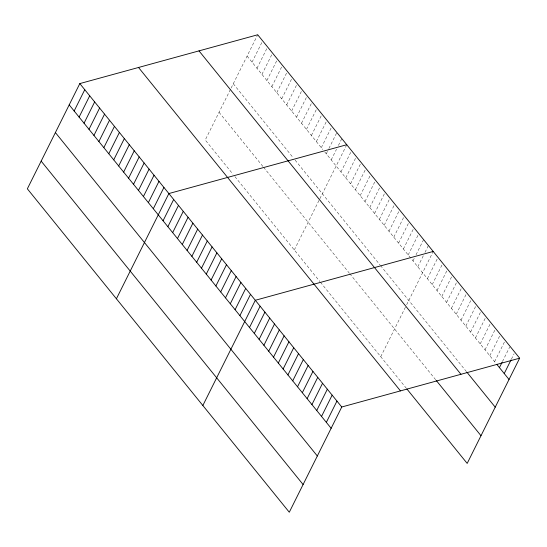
<?xml version="1.0" encoding="UTF-8"?>
<svg xmlns="http://www.w3.org/2000/svg" width="547" height="547" viewBox="0 0 547 547"><rect width="100%" height="100%" fill="white"/><g stroke="black" fill="none" stroke-linecap="round" stroke-linejoin="round"><path stroke-width="0.41" stroke-dasharray="2.73 2.05" d="M230.437 89.469L205.248 139.998L232.954 174.213M231.149 88.04L257.712 34.769M252.044 62.167L262.663 40.881M256.994 68.279L267.606 46.987M261.938 74.385L272.556 53.093M266.888 80.491L277.5 59.206M271.838 86.604L282.45 65.312M276.782 92.71L287.401 71.425M281.732 98.822L292.344 77.53M286.676 104.928L297.294 83.643M291.626 111.041L302.238 89.749M296.577 117.147L307.188 95.862M301.52 123.26L312.139 101.968M306.47 129.365L317.082 108.074M311.421 135.471L322.033 114.186M316.364 141.584L326.983 120.292M321.315 147.69L331.926 126.405M326.258 153.803L328.535 149.242M328.911 148.476L336.877 132.511M331.208 159.909L336.514 149.263M338.408 145.461L341.82 138.623M294.307 249.958L319.503 199.429M319.858 198.711L346.771 144.729M340.959 171.949L351.571 150.657M345.759 177.878L356.377 156.586M350.565 183.806L361.177 162.521M355.365 189.734L365.977 168.449M360.165 195.669L370.784 174.377M364.972 201.597L375.584 180.305M369.772 207.525L380.384 186.233M374.572 213.453L385.191 192.161M379.379 219.381L389.99 198.096M384.179 225.309L394.79 204.024M388.979 231.244L399.597 209.952M393.785 237.172L404.397 215.88M398.585 243.1L409.197 221.808M403.385 249.029L414.004 227.737M408.192 254.957L418.804 233.672M412.992 260.885L414.51 257.849M416.021 254.806L423.604 239.6M417.792 266.82L423.481 255.415M424.998 252.372L428.41 245.528M380.746 356.685L405.942 306.156M406.653 304.727L433.21 251.456M427.398 278.676L438.01 257.384M432.198 284.604L442.817 263.312M437.005 290.532L447.617 269.247M441.805 296.46L452.417 275.175M446.605 302.395L457.224 281.103M451.412 308.323L462.024 287.031M456.212 314.252L466.823 292.96M461.012 320.18L471.63 298.888M465.818 326.108L476.43 304.823M470.618 332.036L481.23 310.751M475.418 337.971L486.037 316.679M480.225 343.899L490.837 322.607M485.025 349.827L495.637 328.535M489.825 355.755L500.443 334.463M494.632 361.683L505.243 340.398M502.461 361.533L509.667 347.085M511.438 359.099L514.091 353.772M247.1 56.061L322.798 149.522M324.774 151.97L496.232 363.659M233.289 83.759L292.659 157.064M295.134 160.121L379.974 264.871M380.507 265.527L466.413 371.598M219.06 112.299L263.093 166.671M263.586 167.279L349.198 272.987M349.738 273.644L435.638 379.714M234.93 176.654L319.92 281.582M320.453 282.245L406.359 388.308"/><path stroke-width="0.82" d="M79.814 83.588L27.35 188.818L289.288 512.231L341.752 407.002L519.65 358.182L257.712 34.769L79.814 83.588L341.752 407.002M74.153 110.986L84.764 89.694M79.096 117.092L89.708 95.807M84.047 123.205L94.658 101.913M88.99 129.311L99.609 108.026M93.94 135.424L104.552 114.132M98.891 141.529L109.503 120.237M103.834 147.635L114.453 126.35M108.785 153.748L119.396 132.456M113.728 159.854L124.347 138.569M118.678 165.967L129.29 144.675M123.629 172.073L134.241 150.787M128.572 178.185L139.191 156.893M133.523 184.291L144.135 163.006M138.473 190.404L149.085 169.112M143.417 196.51L154.035 175.218M148.367 202.616L158.979 181.33M153.31 208.728L163.929 187.436M116.408 298.778L168.873 193.549L346.771 144.729M163.061 220.762L173.679 199.477M167.867 226.697L178.479 205.405M172.667 232.625L183.279 211.333M177.467 238.554L188.086 217.262M182.274 244.482L192.886 223.197M187.074 250.41L197.686 229.125M191.874 256.338L202.493 235.053M196.681 262.273L207.292 240.981M201.481 268.201L212.092 246.909M206.281 274.129L216.899 252.837M211.087 280.057L221.699 258.772M215.887 285.985L226.499 264.7M220.687 291.913L231.306 270.628M225.494 297.848L236.106 276.556M230.294 303.776L240.906 282.484M235.094 309.705L245.712 288.413M239.901 315.633L250.512 294.348M202.848 405.505L255.312 300.276L433.21 251.456M249.5 327.489L260.119 306.204M254.307 333.424L264.919 312.132M259.107 339.352L269.719 318.06M263.907 345.28L274.526 323.988M268.714 351.208L279.326 329.923M273.514 357.136L284.125 335.851M278.314 363.064L288.932 341.779M283.12 368.999L293.732 347.707M287.92 374.927L298.532 353.636M292.72 380.856L303.339 359.564M297.527 386.784L308.139 365.499M302.327 392.712L312.939 371.427M307.127 398.64L317.745 377.355M311.934 404.575L322.545 383.283M316.734 410.503L327.345 389.211M321.533 416.431L332.152 395.139M326.34 422.359L336.952 401.074M499.432 367.611L502.084 362.292M504.231 373.546L511.055 359.858M519.65 358.182L467.186 463.412L406.893 388.972M496.765 364.323L509.038 379.474M466.947 372.254L495.226 407.173M199.005 50.878L460.943 374.292M436.178 380.37L480.998 435.713M138.521 67.479L400.459 390.893M69.202 104.874L331.14 428.287M55.391 132.579L317.328 455.993M41.162 161.119L303.1 484.533"/></g></svg>
